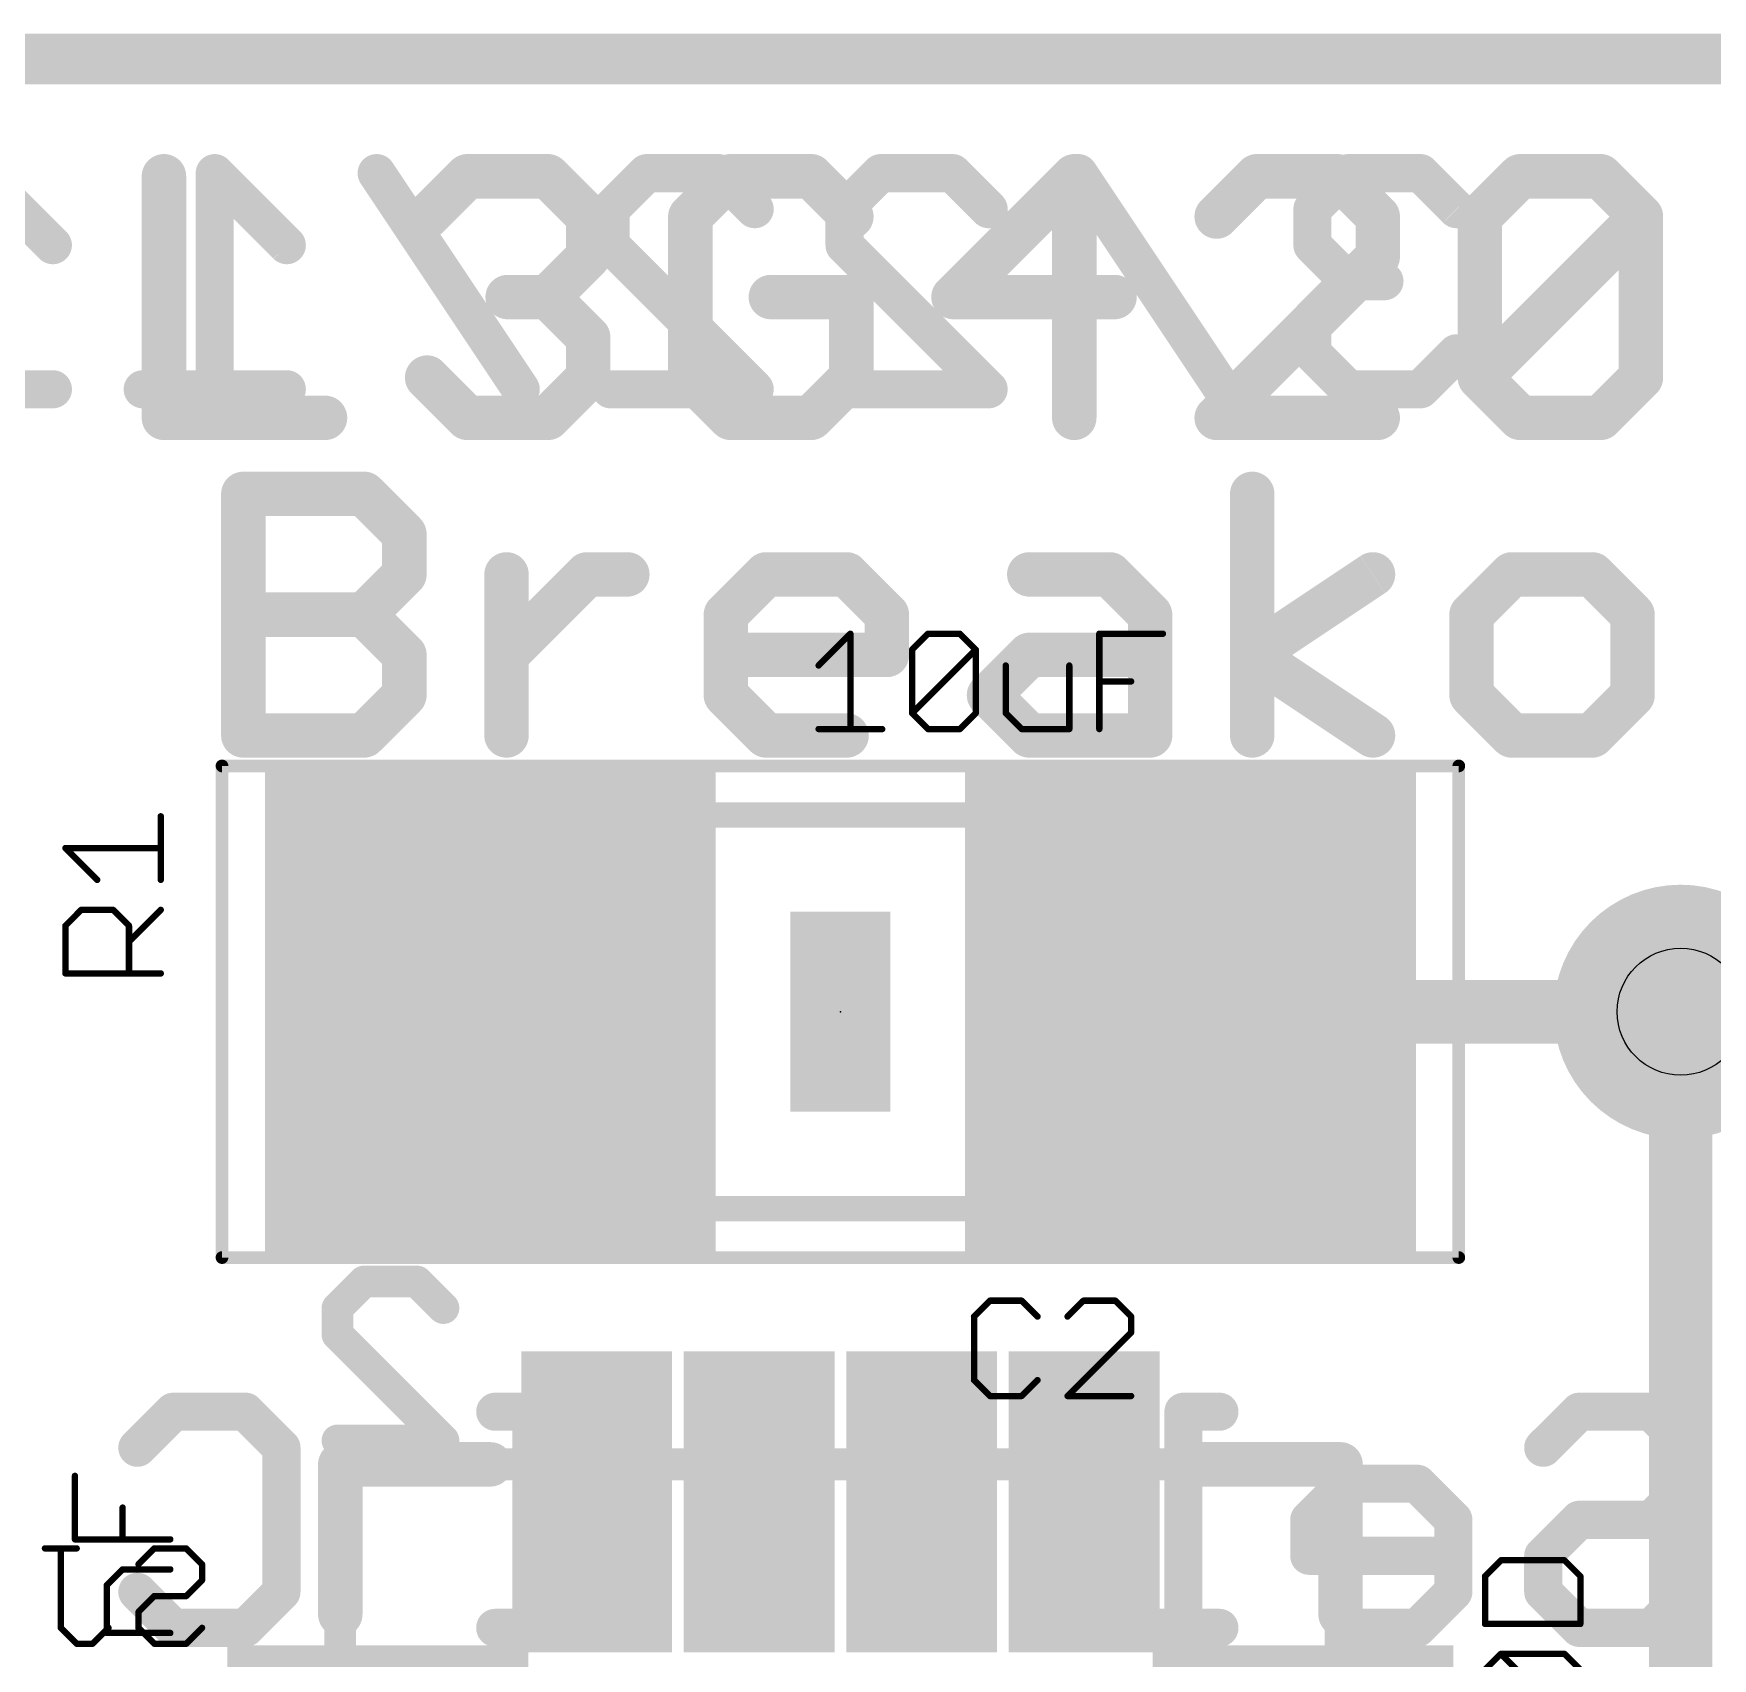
# Model space of a CAD drawing. Extents: x -24 to 83, y -11 to 17.
# Drawn here: x 6.93 to 13.65, y 10.11 to 16.61 of the extents above; entities that cross this region are included whole.
import ezdxf

# ---------------------------------------------------------------- set-up
doc = ezdxf.new("R2010")
doc.units = 0
for name, color, linetype in [('1', 22, 'CONTINUOUS'), ('16', 175, 'CONTINUOUS'), ('18', 82, 'CONTINUOUS'), ('20', 53, 'CONTINUOUS'), ('21', 53, 'CONTINUOUS'), ('22', 53, 'CONTINUOUS'), ('23', 7, 'CONTINUOUS'), ('25', 253, 'CONTINUOUS'), ('26', 253, 'CONTINUOUS'), ('27', 253, 'CONTINUOUS'), ('29', 253, 'CONTINUOUS'), ('31', 253, 'CONTINUOUS'), ('35', 253, 'CONTINUOUS'), ('39', 22, 'CONTINUOUS'), ('44', 253, 'CONTINUOUS'), ('51', 53, 'CONTINUOUS')]:
    doc.layers.add(name, color=color, linetype=linetype)

# ---------------------------------------------------------------- blocks, each defined once
blk = doc.blocks.new('RECT')
blk.add_solid([(-0.5, -0.5), (0.5, -0.5), (-0.5, 0.5), (0.5, 0.5)])
blk = doc.blocks.new('ROUNDV')
at = {"const_width": 0.5}
blk.add_lwpolyline([(0, -0.25, 1), (0, 0.25, 1), (0, -0.25)], format="xyb", dxfattribs=at)

msp = doc.modelspace()

# ---------------------------------------------------------------- linework, layer by layer
at = {"layer": '1'}
for points, const_width in [([(20.32, 16.51), (0, 16.51)], 0.2032), ([(13.52, 12.7), (11.56, 12.7)], 0.254)]:
    msp.add_lwpolyline(points, dxfattribs=dict(at, const_width=const_width))
at = {"layer": '1', "const_width": 0.127}
for points in [[(11.56, 12.7635, 1), (11.56, 12.6365)], [(13.52, 12.6365, 1), (13.52, 12.7635)]]:
    msp.add_lwpolyline(points, format="xyb", dxfattribs=at)
at = {"layer": '16'}
for points, const_width in [([(20.32, 16.51), (0, 16.51)], 0.2032), ([(7.0107, 15.7654), (6.7226, 16.0535)], 0.1524), ([(7.9462, 15.7654), (7.6581, 16.0535)], 0.1524), ([(7.6581, 16.0535), (7.6581, 15.1892)], 0.1524), ([(8.8817, 15.1892), (8.3055, 16.0535)], 0.1524), ([(9.241, 15.9095), (9.3851, 16.0535)], 0.1524), ([(9.3851, 16.0535), (9.6732, 16.0535)], 0.1524), ([(9.6732, 16.0535), (9.8172, 15.9095)], 0.1524), ([(10.1765, 15.9095), (10.3206, 16.0535)], 0.1524), ([(10.3206, 16.0535), (10.6087, 16.0535)], 0.1524), ([(10.6087, 16.0535), (10.7528, 15.9095)], 0.1524), ([(11.6883, 15.1892), (11.1121, 16.0535)], 0.1524), ([(12.1916, 16.0535), (12.0476, 15.9095)], 0.1524), ([(12.4797, 16.0535), (12.1916, 16.0535)], 0.1524), ([(12.6238, 15.9095), (12.4797, 16.0535)], 0.1524), ([(9.241, 15.7654), (9.241, 15.9095)], 0.1524), ([(10.1765, 15.7654), (10.1765, 15.9095)], 0.1524), ([(12.0476, 15.9095), (12.0476, 15.7654)], 0.1524), ([(9.8172, 15.1892), (9.241, 15.7654)], 0.1524), ([(10.7528, 15.1892), (10.1765, 15.7654)], 0.1524), ([(12.0476, 15.7654), (12.1916, 15.6214)], 0.1524), ([(12.1916, 15.6214), (12.0476, 15.4773)], 0.1524), ([(12.1916, 15.6214), (12.3357, 15.6214)], 0.1524), ([(12.0476, 15.4773), (12.0476, 15.3333)], 0.1524), ([(12.0476, 15.3333), (12.1916, 15.1892)], 0.1524), ([(12.4797, 15.1892), (12.6238, 15.3333)], 0.1524), ([(7.0107, 15.1892), (6.4345, 15.1892)], 0.1524), ([(7.9462, 15.1892), (7.37, 15.1892)], 0.1524), ([(9.241, 15.1892), (9.8172, 15.1892)], 0.1524), ([(10.1765, 15.1892), (10.7528, 15.1892)], 0.1524), ([(12.1916, 15.1892), (12.4797, 15.1892)], 0.1524), ([(13.52, 8.89), (13.52, 12.7)], 0.254)]:
    msp.add_lwpolyline(points, dxfattribs=dict(at, const_width=const_width))
for points, const_width in [([(7.685, 16.0805, 1), (7.6312, 16.0266)], 0.0762), ([(7.6962, 16.0535, 1), (7.62, 16.0535)], 0.0762), ([(8.3372, 16.0747, 1), (8.2738, 16.0324)], 0.0762), ([(9.3851, 16.0916, 1), (9.3851, 16.0154)], 0.0762), ([(9.412, 16.0266, 1), (9.3581, 16.0805)], 0.0762), ([(9.7001, 16.0805, 1), (9.6462, 16.0266)], 0.0762), ([(9.6732, 16.0154, 1), (9.6732, 16.0916)], 0.0762), ([(10.3206, 16.0916, 1), (10.3206, 16.0154)], 0.0762), ([(10.3475, 16.0266, 1), (10.2937, 16.0805)], 0.0762), ([(10.6356, 16.0805, 1), (10.5818, 16.0266)], 0.0762), ([(10.6087, 16.0154, 1), (10.6087, 16.0916)], 0.0762), ([(11.1438, 16.0747, 1), (11.0804, 16.0324)], 0.0762), ([(12.1916, 16.0916, 1), (12.1916, 16.0154)], 0.0762), ([(12.2186, 16.0266, 1), (12.1647, 16.0805)], 0.0762), ([(12.5067, 16.0805, 1), (12.4528, 16.0266)], 0.0762), ([(12.4797, 16.0154, 1), (12.4797, 16.0916)], 0.0762), ([(9.2791, 15.9095, 1), (9.2029, 15.9095)], 0.0762), ([(10.2146, 15.9095, 1), (10.1384, 15.9095)], 0.0762), ([(12.0857, 15.9095, 1), (12.0095, 15.9095)], 0.0762), ([(9.2141, 15.9364, 1), (9.268, 15.8825)], 0.0762), ([(9.7903, 15.8825, 1), (9.8442, 15.9364)], 0.0762), ([(10.1496, 15.9364, 1), (10.2035, 15.8825)], 0.0762), ([(10.7258, 15.8825, 1), (10.7797, 15.9364)], 0.0762), ([(12.0206, 15.9364, 1), (12.0745, 15.8825)], 0.0762), ([(12.5969, 15.8825, 1), (12.6507, 15.9364)], 0.0762), ([(6.9837, 15.7385, 1), (7.0376, 15.7924)], 0.0762), ([(7.9193, 15.7385, 1), (7.9731, 15.7924)], 0.0762), ([(9.268, 15.7924, 1), (9.2141, 15.7385)], 0.0762), ([(9.2029, 15.7654, 1), (9.2791, 15.7654)], 0.0762), ([(10.2035, 15.7924, 1), (10.1496, 15.7385)], 0.0762), ([(10.1384, 15.7654, 1), (10.2146, 15.7654)], 0.0762), ([(12.0745, 15.7924, 1), (12.0206, 15.7385)], 0.0762), ([(12.0095, 15.7654, 1), (12.0857, 15.7654)], 0.0762), ([(12.1916, 15.6595, 1), (12.1916, 15.5833)], 0.0762), ([(12.2186, 15.5944, 1), (12.1647, 15.6483)], 0.0762), ([(12.1647, 15.5944, 1), (12.2186, 15.6483)], 0.0762), ([(12.3357, 15.5833, 1), (12.3357, 15.6595)], 0.0762), ([(12.0206, 15.5043, 1), (12.0745, 15.4504)], 0.0762), ([(12.0857, 15.4773, 1), (12.0095, 15.4773)], 0.0762), ([(12.0745, 15.3602, 1), (12.0206, 15.3063)], 0.0762), ([(12.6507, 15.3063, 1), (12.5969, 15.3602)], 0.0762), ([(12.0095, 15.3333, 1), (12.0857, 15.3333)], 0.0762), ([(7.0107, 15.1511, 1), (7.0107, 15.2273)], 0.0762), ([(7.37, 15.2273, 1), (7.37, 15.1511)], 0.0762), ([(7.9462, 15.1511, 1), (7.9462, 15.2273)], 0.0762), ([(8.85, 15.1681, 1), (8.9134, 15.2103)], 0.0762), ([(9.241, 15.2273, 1), (9.241, 15.1511)], 0.0762), ([(9.7903, 15.1623, 1), (9.8442, 15.2161)], 0.0762), ([(9.8172, 15.1511, 1), (9.8172, 15.2273)], 0.0762), ([(10.1765, 15.2273, 1), (10.1765, 15.1511)], 0.0762), ([(10.7258, 15.1623, 1), (10.7797, 15.2161)], 0.0762), ([(10.7528, 15.1511, 1), (10.7528, 15.2273)], 0.0762), ([(11.6566, 15.1681, 1), (11.72, 15.2103)], 0.0762), ([(12.1916, 15.2273, 1), (12.1916, 15.1511)], 0.0762), ([(12.1647, 15.1623, 1), (12.2186, 15.2161)], 0.0762), ([(12.4528, 15.2161, 1), (12.5067, 15.1623)], 0.0762), ([(12.4797, 15.1511, 1), (12.4797, 15.2273)], 0.0762), ([(7.62, 15.1892, 1), (7.6962, 15.1892)], 0.0762), ([(13.5835, 12.7, 1), (13.4565, 12.7)], 0.127)]:
    msp.add_lwpolyline(points, format="xyb", dxfattribs=dict(at, const_width=const_width))
at = {"layer": '20', "const_width": 0.2032}
msp.add_lwpolyline([(0, 16.51), (20.32, 16.51)], dxfattribs=at)
at = {"layer": '21', "const_width": 0.0889}
for points in [[(7.4994, 16.0409, 1), (7.4104, 16.0409)], [(8.6684, 16.0854, 1), (8.6684, 15.9965)], [(8.6998, 16.0095, 1), (8.6369, 16.0724)], [(9.0218, 16.0724, 1), (8.9589, 16.0095)], [(8.9904, 15.9965, 1), (8.9904, 16.0854)], [(9.7208, 16.0854, 1), (9.7208, 15.9965)], [(9.7523, 16.0095, 1), (9.6894, 16.0724)], [(10.0743, 16.0724, 1), (10.0114, 16.0095)], [(10.0428, 15.9965, 1), (10.0428, 16.0854)], [(11.1397, 16.0409, 1), (11.0508, 16.0409)], [(11.1267, 16.0095, 1), (11.0639, 16.0724)], [(11.8257, 16.0854, 1), (11.8257, 15.9965)], [(11.8572, 16.0095, 1), (11.7943, 16.0724)], [(12.1792, 16.0724, 1), (12.1163, 16.0095)], [(12.1478, 15.9965, 1), (12.1478, 16.0854)], [(12.8782, 16.0854, 1), (12.8782, 15.9965)], [(12.9096, 16.0095, 1), (12.8468, 16.0724)], [(13.2316, 16.0724, 1), (13.1688, 16.0095)], [(13.2002, 15.9965, 1), (13.2002, 16.0854)], [(8.4759, 15.9113, 1), (8.5388, 15.8485)], [(9.1958, 15.8799, 1), (9.1069, 15.8799)], [(9.1199, 15.8485, 1), (9.1828, 15.9113)], [(9.5284, 15.9113, 1), (9.5912, 15.8485)], [(9.6043, 15.8799, 1), (9.5154, 15.8799)], [(10.1724, 15.8485, 1), (10.2353, 15.9113)], [(11.6333, 15.9113, 1), (11.6962, 15.8485)], [(12.3532, 15.8799, 1), (12.2643, 15.8799)], [(12.2773, 15.8485, 1), (12.3402, 15.9113)], [(12.7616, 15.8799, 1), (12.6727, 15.8799)], [(12.6858, 15.9113, 1), (12.7486, 15.8485)], [(13.4057, 15.8799, 1), (13.3168, 15.8799)], [(13.3926, 15.8485, 1), (13.3298, 15.9113)], [(13.3298, 15.8485, 1), (13.3926, 15.9113)], [(9.1828, 15.6875, 1), (9.1199, 15.7503)], [(12.3402, 15.6875, 1), (12.2773, 15.7503)], [(9.1069, 15.7189, 1), (9.1958, 15.7189)], [(12.2643, 15.7189, 1), (12.3532, 15.7189)], [(8.8294, 15.6024, 1), (8.8294, 15.5135)], [(9.0218, 15.5893, 1), (8.9589, 15.5265)], [(8.9904, 15.5135, 1), (8.9904, 15.6024)], [(9.8818, 15.6024, 1), (9.8818, 15.5135)], [(10.2483, 15.5579, 1), (10.1594, 15.5579)], [(10.2038, 15.5135, 1), (10.2038, 15.6024)], [(10.6123, 15.6024, 1), (10.6123, 15.5135)], [(11.2563, 15.5135, 1), (11.2563, 15.6024)], [(8.9589, 15.5893, 1), (9.0218, 15.5265)], [(10.5808, 15.5893, 1), (10.6437, 15.5265)], [(9.1958, 15.3969, 1), (9.1069, 15.3969)], [(9.1199, 15.3655, 1), (9.1828, 15.4283)], [(8.5388, 15.2673, 1), (8.4759, 15.2045)], [(9.1828, 15.2045, 1), (9.1199, 15.2673)], [(9.5912, 15.2673, 1), (9.5284, 15.2045)], [(10.2353, 15.2045, 1), (10.1724, 15.2673)], [(12.7486, 15.2673, 1), (12.6858, 15.2045)], [(12.6858, 15.2673, 1), (12.7486, 15.2045)], [(13.3926, 15.2045, 1), (13.3298, 15.2673)], [(9.1069, 15.2359, 1), (9.1958, 15.2359)], [(9.5154, 15.2359, 1), (9.6043, 15.2359)], [(10.1594, 15.2359, 1), (10.2483, 15.2359)], [(12.6727, 15.2359, 1), (12.7616, 15.2359)], [(13.3168, 15.2359, 1), (13.4057, 15.2359)], [(7.4549, 15.1194, 1), (7.4549, 15.0305)], [(7.4104, 15.0749, 1), (7.4994, 15.0749)], [(8.0989, 15.0305, 1), (8.0989, 15.1194)], [(8.6684, 15.1194, 1), (8.6684, 15.0305)], [(8.6369, 15.0435, 1), (8.6998, 15.1063)], [(8.9589, 15.1063, 1), (9.0218, 15.0435)], [(8.9904, 15.0305, 1), (8.9904, 15.1194)], [(9.7208, 15.1194, 1), (9.7208, 15.0305)], [(9.6894, 15.0435, 1), (9.7523, 15.1063)], [(10.0114, 15.1063, 1), (10.0743, 15.0435)], [(10.0428, 15.0305, 1), (10.0428, 15.1194)], [(11.0508, 15.0749, 1), (11.1397, 15.0749)], [(11.6647, 15.1194, 1), (11.6647, 15.0305)], [(11.6333, 15.1063, 1), (11.6962, 15.0435)], [(12.3088, 15.0305, 1), (12.3088, 15.1194)], [(12.8782, 15.1194, 1), (12.8782, 15.0305)], [(12.8468, 15.0435, 1), (12.9096, 15.1063)], [(13.1688, 15.1063, 1), (13.2316, 15.0435)], [(13.2002, 15.0305, 1), (13.2002, 15.1194)], [(7.8169, 14.7709, 1), (7.7279, 14.7709)], [(7.7724, 14.8154, 1), (7.7724, 14.7265)], [(8.2868, 14.8024, 1), (8.224, 14.7395)], [(8.2554, 14.7265, 1), (8.2554, 14.8154)], [(11.8513, 14.7709, 1), (11.7624, 14.7709)], [(8.4609, 14.6099, 1), (8.372, 14.6099)], [(8.385, 14.5785, 1), (8.4478, 14.6413)], [(8.4478, 14.4175, 1), (8.385, 14.4803)], [(8.8693, 14.4489, 1), (8.7804, 14.4489)], [(9.1469, 14.4934, 1), (9.1469, 14.4045)], [(9.1783, 14.4175, 1), (9.1154, 14.4803)], [(9.3079, 14.4045, 1), (9.3079, 14.4934)], [(9.8629, 14.4934, 1), (9.8629, 14.4045)], [(9.8943, 14.4175, 1), (9.8315, 14.4803)], [(10.2163, 14.4803, 1), (10.1535, 14.4175)], [(10.1849, 14.4045, 1), (10.1849, 14.4934)], [(10.9154, 14.4934, 1), (10.9154, 14.4045)], [(11.2688, 14.4803, 1), (11.2059, 14.4175)], [(11.2374, 14.4045, 1), (11.2374, 14.4934)], [(12.3145, 14.4119, 1), (12.2652, 14.4859)], [(12.8449, 14.4934, 1), (12.8449, 14.4045)], [(12.8763, 14.4175, 1), (12.8134, 14.4803)], [(13.1983, 14.4803, 1), (13.1355, 14.4175)], [(13.1669, 14.4045, 1), (13.1669, 14.4934)], [(8.372, 14.4489, 1), (8.4609, 14.4489)], [(7.7724, 14.3324, 1), (7.7724, 14.2435)], [(8.2868, 14.3193, 1), (8.224, 14.2565)], [(8.2554, 14.2435, 1), (8.2554, 14.3324)], [(9.7464, 14.2879, 1), (9.6575, 14.2879)], [(10.3904, 14.2879, 1), (10.3015, 14.2879)], [(11.4428, 14.2879, 1), (11.3539, 14.2879)], [(12.7283, 14.2879, 1), (12.6394, 14.2879)], [(13.3723, 14.2879, 1), (13.2834, 14.2879)], [(8.224, 14.3193, 1), (8.2868, 14.2565)], [(9.6705, 14.3193, 1), (9.7333, 14.2565)], [(10.3145, 14.2565, 1), (10.3774, 14.3193)], [(11.367, 14.2565, 1), (11.4298, 14.3193)], [(12.6524, 14.3193, 1), (12.7153, 14.2565)], [(13.2965, 14.2565, 1), (13.3593, 14.3193)], [(8.4609, 14.1269, 1), (8.372, 14.1269)], [(8.385, 14.0955, 1), (8.4478, 14.1583)], [(8.7934, 14.1583, 1), (8.8563, 14.0955)], [(9.7019, 14.1714, 1), (9.7019, 14.0825)], [(10.3015, 14.1269, 1), (10.3904, 14.1269)], [(10.3459, 14.0825, 1), (10.3459, 14.1714)], [(10.9154, 14.1714, 1), (10.9154, 14.0825)], [(10.9468, 14.0955, 1), (10.8839, 14.1583)], [(11.3984, 14.0825, 1), (11.3984, 14.1714)], [(11.8315, 14.1639, 1), (11.7822, 14.0899)], [(11.7822, 14.1639, 1), (11.8315, 14.0899)], [(8.4478, 13.9345, 1), (8.385, 13.9973)], [(9.7333, 13.9973, 1), (9.6705, 13.9345)], [(10.7858, 13.9973, 1), (10.7229, 13.9345)], [(10.7229, 13.9973, 1), (10.7858, 13.9345)], [(12.7153, 13.9973, 1), (12.6524, 13.9345)], [(13.3593, 13.9345, 1), (13.2965, 13.9973)], [(8.372, 13.9659, 1), (8.4609, 13.9659)], [(9.6575, 13.9659, 1), (9.7464, 13.9659)], [(12.6394, 13.9659, 1), (12.7283, 13.9659)], [(13.2834, 13.9659, 1), (13.3723, 13.9659)], [(7.7279, 13.8049, 1), (7.8169, 13.8049)], [(7.7724, 13.8493, 1), (7.7724, 13.7605)], [(8.224, 13.8363, 1), (8.2868, 13.7735)], [(8.2554, 13.7605, 1), (8.2554, 13.8493)], [(8.7804, 13.8049, 1), (8.8693, 13.8049)], [(9.8629, 13.8493, 1), (9.8629, 13.7605)], [(9.8315, 13.7735, 1), (9.8943, 13.8363)], [(10.1849, 13.7605, 1), (10.1849, 13.8493)], [(10.9154, 13.8493, 1), (10.9154, 13.7605)], [(10.8839, 13.7735, 1), (10.9468, 13.8363)], [(11.3539, 13.8049, 1), (11.4428, 13.8049)], [(11.3984, 13.7605, 1), (11.3984, 13.8493)], [(11.7624, 13.8049, 1), (11.8513, 13.8049)], [(12.2652, 13.7679, 1), (12.3145, 13.8419)], [(12.8449, 13.8493, 1), (12.8449, 13.7605)], [(12.8134, 13.7735, 1), (12.8763, 13.8363)], [(13.1355, 13.8363, 1), (13.1983, 13.7735)], [(13.1669, 13.7605, 1), (13.1669, 13.8493)], [(8.16, 10.9345, 1), (8.16, 10.8456)], [(8.2044, 10.89, 1), (8.1156, 10.89)], [(8.76, 10.8456, 1), (8.76, 10.9345)], [(11.56, 10.9345, 1), (11.56, 10.8456)], [(12.2044, 10.89, 1), (12.1156, 10.89)], [(12.16, 10.8456, 1), (12.16, 10.9345)], [(8.1156, 10.29, 1), (8.2044, 10.29)], [(12.1156, 10.29, 1), (12.2044, 10.29)]]:
    msp.add_lwpolyline(points, format="xyb", dxfattribs=at)
at = {"layer": '21', "const_width": 0.1778}
for points in [[(7.4549, 16.0409), (7.4549, 15.0749)], [(8.5074, 15.8799), (8.6684, 16.0409)], [(8.6684, 16.0409), (8.9904, 16.0409)], [(8.9904, 16.0409), (9.1514, 15.8799)], [(9.7208, 16.0409), (9.5598, 15.8799)], [(10.0428, 16.0409), (9.7208, 16.0409)], [(10.2038, 15.8799), (10.0428, 16.0409)], [(11.0953, 16.0409), (10.6123, 15.5579)], [(11.0953, 15.0749), (11.0953, 16.0409)], [(11.8257, 16.0409), (11.6647, 15.8799)], [(12.1478, 16.0409), (11.8257, 16.0409)], [(12.3088, 15.8799), (12.1478, 16.0409)], [(12.7172, 15.8799), (12.8782, 16.0409)], [(12.8782, 16.0409), (13.2002, 16.0409)], [(13.2002, 16.0409), (13.3612, 15.8799)], [(9.1514, 15.8799), (9.1514, 15.7189)], [(9.5598, 15.8799), (9.5598, 15.2359)], [(12.3088, 15.7189), (12.3088, 15.8799)], [(12.7172, 15.2359), (12.7172, 15.8799)], [(12.7172, 15.2359), (13.3612, 15.8799)], [(13.3612, 15.8799), (13.3612, 15.2359)], [(9.1514, 15.7189), (8.9904, 15.5579)], [(11.6647, 15.0749), (12.3088, 15.7189)], [(8.9904, 15.5579), (8.8294, 15.5579)], [(8.9904, 15.5579), (9.1514, 15.3969)], [(10.2038, 15.5579), (9.8818, 15.5579)], [(10.2038, 15.2359), (10.2038, 15.5579)], [(10.6123, 15.5579), (11.2563, 15.5579)], [(9.1514, 15.3969), (9.1514, 15.2359)], [(8.6684, 15.0749), (8.5074, 15.2359)], [(9.1514, 15.2359), (8.9904, 15.0749)], [(9.5598, 15.2359), (9.7208, 15.0749)], [(10.0428, 15.0749), (10.2038, 15.2359)], [(12.8782, 15.0749), (12.7172, 15.2359)], [(13.3612, 15.2359), (13.2002, 15.0749)], [(7.4549, 15.0749), (8.0989, 15.0749)], [(8.9904, 15.0749), (8.6684, 15.0749)], [(9.7208, 15.0749), (10.0428, 15.0749)], [(12.3088, 15.0749), (11.6647, 15.0749)], [(13.2002, 15.0749), (12.8782, 15.0749)], [(7.7724, 13.8049), (7.7724, 14.7709)], [(7.7724, 14.7709), (8.2554, 14.7709)], [(8.2554, 14.7709), (8.4164, 14.6099)], [(11.8068, 13.8049), (11.8068, 14.7709)], [(8.4164, 14.6099), (8.4164, 14.4489)], [(8.4164, 14.4489), (8.2554, 14.2879)], [(8.8249, 13.8049), (8.8249, 14.4489)], [(8.8249, 14.1269), (9.1469, 14.4489)], [(9.1469, 14.4489), (9.3079, 14.4489)], [(9.7019, 14.2879), (9.8629, 14.4489)], [(9.8629, 14.4489), (10.1849, 14.4489)], [(10.1849, 14.4489), (10.3459, 14.2879)], [(10.9154, 14.4489), (11.2374, 14.4489)], [(11.2374, 14.4489), (11.3984, 14.2879)], [(11.8068, 14.1269), (12.2898, 14.4489)], [(12.8449, 14.4489), (12.6839, 14.2879)], [(13.1669, 14.4489), (12.8449, 14.4489)], [(13.3279, 14.2879), (13.1669, 14.4489)], [(7.7724, 14.2879), (8.2554, 14.2879)], [(8.2554, 14.2879), (8.4164, 14.1269)], [(9.7019, 13.9659), (9.7019, 14.2879)], [(10.3459, 14.2879), (10.3459, 14.1269)], [(11.3984, 14.2879), (11.3984, 13.8049)], [(12.6839, 14.2879), (12.6839, 13.9659)], [(13.3279, 13.9659), (13.3279, 14.2879)], [(8.4164, 14.1269), (8.4164, 13.9659)], [(10.3459, 14.1269), (9.7019, 14.1269)], [(10.7544, 13.9659), (10.9154, 14.1269)], [(10.9154, 14.1269), (11.3984, 14.1269)], [(12.2898, 13.8049), (11.8068, 14.1269)], [(8.4164, 13.9659), (8.2554, 13.8049)], [(9.8629, 13.8049), (9.7019, 13.9659)], [(10.9154, 13.8049), (10.7544, 13.9659)], [(12.6839, 13.9659), (12.8449, 13.8049)], [(13.1669, 13.8049), (13.3279, 13.9659)], [(8.2554, 13.8049), (7.7724, 13.8049)], [(10.1849, 13.8049), (9.8629, 13.8049)], [(11.3984, 13.8049), (10.9154, 13.8049)], [(12.8449, 13.8049), (13.1669, 13.8049)], [(8.16, 10.89), (8.76, 10.89)], [(8.16, 10.89), (8.16, 10.29)], [(12.16, 10.89), (11.56, 10.89)], [(12.16, 10.89), (12.16, 10.29)]]:
    msp.add_lwpolyline(points, dxfattribs=at)
at = {"layer": '22'}
for points, const_width in [([(8.1488, 11.5151), (8.2547, 11.621)], 0.127), ([(8.2547, 11.621), (8.4666, 11.621)], 0.127), ([(8.4666, 11.621), (8.5725, 11.5151)], 0.127), ([(8.1488, 11.4092), (8.1488, 11.5151)], 0.127), ([(8.5725, 10.9855), (8.1488, 11.4092)], 0.127), ([(7.3486, 10.9565), (7.4926, 11.1005)], 0.1524), ([(7.4926, 11.1005), (7.7807, 11.1005)], 0.1524), ([(7.7807, 11.1005), (7.9248, 10.9565)], 0.1524), ([(9.0678, 11.1005), (8.7797, 11.1005)], 0.1524), ([(8.9237, 10.2362), (8.9237, 11.1005)], 0.1524), ([(11.6757, 11.1005), (11.5317, 11.1005)], 0.1524), ([(11.5317, 11.1005), (11.5317, 10.2362)], 0.1524), ([(12.9705, 10.9565), (13.1146, 11.1005)], 0.1524), ([(13.1146, 11.1005), (13.4027, 11.1005)], 0.1524), ([(13.4027, 11.1005), (13.5468, 10.9565)], 0.1524), ([(7.9248, 10.9565), (7.9248, 10.3803)], 0.1524), ([(8.1488, 10.9855), (8.5725, 10.9855)], 0.127), ([(13.5468, 10.9565), (13.5468, 10.8124)], 0.1524), ([(12.1791, 10.8124), (12.035, 10.6684)], 0.1524), ([(12.4672, 10.8124), (12.1791, 10.8124)], 0.1524), ([(12.6112, 10.6684), (12.4672, 10.8124)], 0.1524), ([(13.5468, 10.8124), (13.4027, 10.6684)], 0.1524), ([(12.035, 10.6684), (12.035, 10.5243)], 0.1524), ([(12.6112, 10.3803), (12.6112, 10.6684)], 0.1524), ([(13.1146, 10.6684), (12.9705, 10.5243)], 0.1524), ([(13.4027, 10.6684), (13.1146, 10.6684)], 0.1524), ([(12.035, 10.5243), (12.6112, 10.5243)], 0.1524), ([(12.9705, 10.5243), (12.9705, 10.3803)], 0.1524), ([(7.4926, 10.2362), (7.3486, 10.3803)], 0.1524), ([(7.9248, 10.3803), (7.7807, 10.2362)], 0.1524), ([(12.4672, 10.2362), (12.6112, 10.3803)], 0.1524), ([(12.9705, 10.3803), (13.1146, 10.2362)], 0.1524), ([(13.4027, 10.2362), (13.5468, 10.3803)], 0.1524), ([(7.7807, 10.2362), (7.4926, 10.2362)], 0.1524), ([(9.0678, 10.2362), (8.7797, 10.2362)], 0.1524), ([(11.6757, 10.2362), (11.3876, 10.2362)], 0.1524), ([(12.1791, 10.2362), (12.4672, 10.2362)], 0.1524), ([(13.1146, 10.2362), (13.4027, 10.2362)], 0.1524)]:
    msp.add_lwpolyline(points, dxfattribs=dict(at, const_width=const_width))
for points, const_width in [([(8.2547, 11.6528, 1), (8.2547, 11.5893)], 0.0635), ([(8.2772, 11.5986, 1), (8.2323, 11.6435)], 0.0635), ([(8.489, 11.6435, 1), (8.4441, 11.5986)], 0.0635), ([(8.4666, 11.5893, 1), (8.4666, 11.6528)], 0.0635), ([(8.1806, 11.5151, 1), (8.1171, 11.5151)], 0.0635), ([(8.1264, 11.5376, 1), (8.1713, 11.4927)], 0.0635), ([(8.55, 11.4927, 1), (8.595, 11.5376)], 0.0635), ([(8.1713, 11.4316, 1), (8.1264, 11.3867)], 0.0635), ([(8.1171, 11.4092, 1), (8.1806, 11.4092)], 0.0635), ([(7.4926, 11.1386, 1), (7.4926, 11.0624)], 0.0762), ([(7.5196, 11.0736, 1), (7.4657, 11.1275)], 0.0762), ([(7.8077, 11.1275, 1), (7.7538, 11.0736)], 0.0762), ([(7.7807, 11.0624, 1), (7.7807, 11.1386)], 0.0762), ([(8.7797, 11.1386, 1), (8.7797, 11.0624)], 0.0762), ([(8.9618, 11.1005, 1), (8.8856, 11.1005)], 0.0762), ([(9.0678, 11.0624, 1), (9.0678, 11.1386)], 0.0762), ([(11.5317, 11.1386, 1), (11.5317, 11.0624)], 0.0762), ([(11.5698, 11.1005, 1), (11.4936, 11.1005)], 0.0762), ([(11.6757, 11.0624, 1), (11.6757, 11.1386)], 0.0762), ([(13.1146, 11.1386, 1), (13.1146, 11.0624)], 0.0762), ([(13.1415, 11.0736, 1), (13.0877, 11.1275)], 0.0762), ([(13.4296, 11.1275, 1), (13.3758, 11.0736)], 0.0762), ([(13.4027, 11.0624, 1), (13.4027, 11.1386)], 0.0762), ([(7.3216, 10.9834, 1), (7.3755, 10.9295)], 0.0762), ([(7.9629, 10.9565, 1), (7.8867, 10.9565)], 0.0762), ([(7.8979, 10.9295, 1), (7.9517, 10.9834)], 0.0762), ([(8.1488, 11.0173, 1), (8.1488, 10.9537)], 0.0635), ([(8.55, 10.963, 1), (8.595, 11.008)], 0.0635), ([(8.5725, 10.9537, 1), (8.5725, 11.0173)], 0.0635), ([(12.9436, 10.9834, 1), (12.9975, 10.9295)], 0.0762), ([(13.5849, 10.9565, 1), (13.5087, 10.9565)], 0.0762), ([(13.5198, 10.9295, 1), (13.5737, 10.9834)], 0.0762), ([(12.1791, 10.8505, 1), (12.1791, 10.7743)], 0.0762), ([(12.206, 10.7855, 1), (12.1521, 10.8394)], 0.0762), ([(12.4941, 10.8394, 1), (12.4402, 10.7855)], 0.0762), ([(12.4672, 10.7743, 1), (12.4672, 10.8505)], 0.0762), ([(13.5737, 10.7855, 1), (13.5198, 10.8394)], 0.0762), ([(13.5087, 10.8124, 1), (13.5849, 10.8124)], 0.0762), ([(12.0731, 10.6684, 1), (11.9969, 10.6684)], 0.0762), ([(12.6493, 10.6684, 1), (12.5731, 10.6684)], 0.0762), ([(13.1146, 10.7065, 1), (13.1146, 10.6303)], 0.0762), ([(13.1415, 10.6414, 1), (13.0877, 10.6953)], 0.0762), ([(13.4027, 10.6303, 1), (13.4027, 10.7065)], 0.0762), ([(12.0081, 10.6953, 1), (12.062, 10.6414)], 0.0762), ([(12.5843, 10.6414, 1), (12.6382, 10.6953)], 0.0762), ([(13.3758, 10.6953, 1), (13.4296, 10.6414)], 0.0762), ([(12.035, 10.5624, 1), (12.035, 10.4862)], 0.0762), ([(11.9969, 10.5243, 1), (12.0731, 10.5243)], 0.0762), ([(12.6112, 10.4862, 1), (12.6112, 10.5624)], 0.0762), ([(13.0086, 10.5243, 1), (12.9324, 10.5243)], 0.0762), ([(12.9436, 10.5513, 1), (12.9975, 10.4974)], 0.0762), ([(7.3755, 10.4072, 1), (7.3216, 10.3533)], 0.0762), ([(7.8867, 10.3803, 1), (7.9629, 10.3803)], 0.0762), ([(7.9517, 10.3533, 1), (7.8979, 10.4072)], 0.0762), ([(12.5731, 10.3803, 1), (12.6493, 10.3803)], 0.0762), ([(12.6382, 10.3533, 1), (12.5843, 10.4072)], 0.0762), ([(12.9975, 10.4072, 1), (12.9436, 10.3533)], 0.0762), ([(12.9324, 10.3803, 1), (13.0086, 10.3803)], 0.0762), ([(13.5737, 10.3533, 1), (13.5198, 10.4072)], 0.0762), ([(7.4926, 10.2743, 1), (7.4926, 10.1981)], 0.0762), ([(7.4657, 10.2093, 1), (7.5196, 10.2631)], 0.0762), ([(7.7538, 10.2631, 1), (7.8077, 10.2093)], 0.0762), ([(7.7807, 10.1981, 1), (7.7807, 10.2743)], 0.0762), ([(8.7797, 10.2743, 1), (8.7797, 10.1981)], 0.0762), ([(8.8856, 10.2362, 1), (8.9618, 10.2362)], 0.0762), ([(9.0678, 10.1981, 1), (9.0678, 10.2743)], 0.0762), ([(11.3876, 10.2743, 1), (11.3876, 10.1981)], 0.0762), ([(11.4936, 10.2362, 1), (11.5698, 10.2362)], 0.0762), ([(11.6757, 10.1981, 1), (11.6757, 10.2743)], 0.0762), ([(12.1791, 10.2743, 1), (12.1791, 10.1981)], 0.0762), ([(12.4402, 10.2631, 1), (12.4941, 10.2093)], 0.0762), ([(12.4672, 10.1981, 1), (12.4672, 10.2743)], 0.0762), ([(13.1146, 10.2743, 1), (13.1146, 10.1981)], 0.0762), ([(13.0877, 10.2093, 1), (13.1415, 10.2631)], 0.0762), ([(13.3758, 10.2631, 1), (13.4296, 10.2093)], 0.0762), ([(13.4027, 10.1981, 1), (13.4027, 10.2743)], 0.0762)]:
    msp.add_lwpolyline(points, format="xyb", dxfattribs=dict(at, const_width=const_width))
at = {"layer": '23'}
msp.add_point((10.16, 12.7), dxfattribs=at)
at = {"layer": '25', "const_width": 0.0254}
for points in [[(7.4422, 13.2275), (7.4422, 13.4817)], [(7.188, 13.2275), (7.0609, 13.3546)], [(7.0609, 13.3546), (7.4422, 13.3546)], [(7.0609, 13.0439), (7.1244, 13.1075)], [(7.1244, 13.1075), (7.2515, 13.1075)], [(7.2515, 13.1075), (7.3151, 13.0439)], [(7.3151, 12.9804), (7.4422, 13.1075)], [(7.0609, 12.8533), (7.0609, 13.0439)], [(7.3151, 13.0439), (7.3151, 12.8533)], [(7.4422, 12.8533), (7.0609, 12.8533)], [(10.7578, 11.5446), (10.6943, 11.4811)], [(10.8849, 11.5446), (10.7578, 11.5446)], [(10.9485, 11.4811), (10.8849, 11.5446)], [(11.132, 11.5446), (11.0685, 11.4811)], [(11.2592, 11.5446), (11.132, 11.5446)], [(11.3227, 11.4811), (11.2592, 11.5446)], [(10.6943, 11.4811), (10.6943, 11.2269)], [(11.3227, 11.4175), (11.3227, 11.4811)], [(11.0685, 11.1633), (11.3227, 11.4175)], [(10.6943, 11.2269), (10.7578, 11.1633)], [(10.8849, 11.1633), (10.9485, 11.2269)], [(10.7578, 11.1633), (10.8849, 11.1633)], [(11.3227, 11.1633), (11.0685, 11.1633)]]:
    msp.add_lwpolyline(points, dxfattribs=at)
at = {"layer": '25', "const_width": 0.0127}
for points in [[(7.4486, 13.4817, 1), (7.4359, 13.4817)], [(7.0654, 13.3591, 1), (7.0564, 13.3501)], [(7.0609, 13.3609, 1), (7.0609, 13.3482)], [(7.4422, 13.3482, 1), (7.4422, 13.3609)], [(7.1835, 13.223, 1), (7.1925, 13.232)], [(7.4359, 13.2275, 1), (7.4486, 13.2275)], [(7.1244, 13.1138, 1), (7.1244, 13.1012)], [(7.1289, 13.103, 1), (7.1199, 13.112)], [(7.256, 13.112, 1), (7.247, 13.103)], [(7.2515, 13.1012, 1), (7.2515, 13.1138)], [(7.4467, 13.103, 1), (7.4377, 13.112)], [(7.0672, 13.0439, 1), (7.0545, 13.0439)], [(7.0564, 13.0484, 1), (7.0654, 13.0395)], [(7.3214, 13.0439, 1), (7.3087, 13.0439)], [(7.3106, 13.0395, 1), (7.3196, 13.0484)], [(7.3106, 12.9849, 1), (7.3196, 12.9759)], [(7.0609, 12.8596, 1), (7.0609, 12.8469)], [(7.0545, 12.8533, 1), (7.0672, 12.8533)], [(7.3087, 12.8533, 1), (7.3214, 12.8533)], [(7.4422, 12.8469, 1), (7.4422, 12.8596)], [(10.7578, 11.551, 1), (10.7578, 11.5383)], [(10.7623, 11.5401, 1), (10.7533, 11.5491)], [(10.8894, 11.5491, 1), (10.8805, 11.5401)], [(10.8849, 11.5383, 1), (10.8849, 11.551)], [(11.132, 11.551, 1), (11.132, 11.5383)], [(11.1365, 11.5401, 1), (11.1276, 11.5491)], [(11.2636, 11.5491, 1), (11.2547, 11.5401)], [(11.2592, 11.5383, 1), (11.2592, 11.551)], [(10.7006, 11.4811, 1), (10.6879, 11.4811)], [(10.6898, 11.4856, 1), (10.6988, 11.4766)], [(10.944, 11.4766, 1), (10.953, 11.4856)], [(11.064, 11.4856, 1), (11.073, 11.4766)], [(11.3291, 11.4811, 1), (11.3164, 11.4811)], [(11.3182, 11.4766, 1), (11.3272, 11.4856)], [(11.3164, 11.4175, 1), (11.3291, 11.4175)], [(11.3272, 11.413, 1), (11.3182, 11.422)], [(10.6988, 11.2313, 1), (10.6898, 11.2224)], [(10.6879, 11.2269, 1), (10.7006, 11.2269)], [(10.953, 11.2224, 1), (10.944, 11.2313)], [(10.7578, 11.1697, 1), (10.7578, 11.157)], [(10.7533, 11.1588, 1), (10.7623, 11.1678)], [(10.8805, 11.1678, 1), (10.8894, 11.1588)], [(10.8849, 11.157, 1), (10.8849, 11.1697)], [(11.0685, 11.1697, 1), (11.0685, 11.157)], [(11.064, 11.1678, 1), (11.073, 11.1588)], [(11.3227, 11.157, 1), (11.3227, 11.1697)]]:
    msp.add_lwpolyline(points, format="xyb", dxfattribs=at)
at = {"layer": '26', "const_width": 0.0254}
for points in [[(7.106, 10.554), (6.9789, 10.554)], [(7.0424, 10.2363), (7.0424, 10.554)], [(7.3531, 10.4905), (7.4166, 10.554)], [(7.4166, 10.554), (7.5437, 10.554)], [(7.5437, 10.554), (7.6073, 10.4905)], [(7.6073, 10.4905), (7.6073, 10.4269)], [(7.6073, 10.4269), (7.5437, 10.3634)], [(7.4166, 10.3634), (7.3531, 10.2998)], [(7.5437, 10.3634), (7.4166, 10.3634)], [(7.3531, 10.2998), (7.3531, 10.2363)], [(7.106, 10.1727), (7.0424, 10.2363)], [(7.2331, 10.2363), (7.1695, 10.1727)], [(7.3531, 10.2363), (7.4166, 10.1727)], [(7.5437, 10.1727), (7.6073, 10.2363)], [(7.1695, 10.1727), (7.106, 10.1727)], [(7.4166, 10.1727), (7.5437, 10.1727)]]:
    msp.add_lwpolyline(points, dxfattribs=at)
at = {"layer": '26', "const_width": 0.0127}
for points in [[(6.9789, 10.5604, 1), (6.9789, 10.5477)], [(7.0488, 10.554, 1), (7.0361, 10.554)], [(7.106, 10.5477, 1), (7.106, 10.5604)], [(7.4166, 10.5604, 1), (7.4166, 10.5477)], [(7.4211, 10.5495, 1), (7.4121, 10.5585)], [(7.5482, 10.5585, 1), (7.5393, 10.5495)], [(7.5437, 10.5477, 1), (7.5437, 10.5604)], [(7.3486, 10.495, 1), (7.3576, 10.486)], [(7.6137, 10.4905, 1), (7.601, 10.4905)], [(7.6028, 10.486, 1), (7.6118, 10.495)], [(7.601, 10.4269, 1), (7.6137, 10.4269)], [(7.6118, 10.4224, 1), (7.6028, 10.4314)], [(7.4166, 10.3697, 1), (7.4166, 10.357)], [(7.4211, 10.3589, 1), (7.4121, 10.3679)], [(7.5393, 10.3679, 1), (7.5482, 10.3589)], [(7.5437, 10.357, 1), (7.5437, 10.3697)], [(7.3594, 10.2998, 1), (7.3467, 10.2998)], [(7.3486, 10.3043, 1), (7.3576, 10.2953)], [(7.0469, 10.2407, 1), (7.0379, 10.2318)], [(7.0361, 10.2363, 1), (7.0488, 10.2363)], [(7.2376, 10.2318, 1), (7.2286, 10.2407)], [(7.3467, 10.2363, 1), (7.3594, 10.2363)], [(7.3576, 10.2407, 1), (7.3486, 10.2318)], [(7.6118, 10.2318, 1), (7.6028, 10.2407)], [(7.106, 10.1791, 1), (7.106, 10.1664)], [(7.1015, 10.1682, 1), (7.1105, 10.1772)], [(7.1651, 10.1772, 1), (7.174, 10.1682)], [(7.1695, 10.1664, 1), (7.1695, 10.1791)], [(7.4166, 10.1791, 1), (7.4166, 10.1664)], [(7.4121, 10.1682, 1), (7.4211, 10.1772)], [(7.5393, 10.1772, 1), (7.5482, 10.1682)], [(7.5437, 10.1664, 1), (7.5437, 10.1791)]]:
    msp.add_lwpolyline(points, format="xyb", dxfattribs=at)
at = {"layer": '27', "const_width": 0.0254}
for points in [[(10.0729, 14.0845), (10.2, 14.2116)], [(10.2, 14.2116), (10.2, 13.8303)], [(10.4471, 14.1481), (10.5106, 14.2116)], [(10.5106, 14.2116), (10.6377, 14.2116)], [(10.6377, 14.2116), (10.7013, 14.1481)], [(11.1955, 13.8303), (11.1955, 14.2116)], [(11.1955, 14.2116), (11.4497, 14.2116)], [(10.4471, 13.8939), (10.4471, 14.1481)], [(10.4471, 13.8939), (10.7013, 14.1481)], [(10.7013, 14.1481), (10.7013, 13.8939)], [(10.8213, 14.0845), (10.8213, 13.8939)], [(11.0755, 13.8303), (11.0755, 14.0845)], [(11.1955, 14.021), (11.3226, 14.021)], [(10.5106, 13.8303), (10.4471, 13.8939)], [(10.7013, 13.8939), (10.6377, 13.8303)], [(10.8213, 13.8939), (10.8848, 13.8303)], [(10.0729, 13.8303), (10.3271, 13.8303)], [(10.6377, 13.8303), (10.5106, 13.8303)], [(10.8848, 13.8303), (11.0755, 13.8303)], [(7.099, 10.59), (7.099, 10.8442)], [(7.2896, 10.59), (7.2896, 10.7171)], [(7.4803, 10.59), (7.099, 10.59)], [(7.2261, 10.4065), (7.2896, 10.47)], [(7.2896, 10.47), (7.4803, 10.47)], [(12.8013, 10.5064), (12.7378, 10.4428)], [(13.0555, 10.5064), (12.8013, 10.5064)], [(13.1191, 10.4428), (13.0555, 10.5064)], [(7.2261, 10.2158), (7.2261, 10.4065)], [(12.7378, 10.4428), (12.7378, 10.2521)], [(13.1191, 10.2521), (13.1191, 10.4428)], [(7.4803, 10.2158), (7.2261, 10.2158)], [(12.7378, 10.2521), (13.1191, 10.2521)], [(12.7378, 10.0686), (12.8013, 10.1322)], [(12.8013, 10.1322), (13.0555, 10.1322)], [(13.0555, 9.8779), (12.8013, 10.1322)], [(13.0555, 10.1322), (13.1191, 10.0686)]]:
    msp.add_lwpolyline(points, dxfattribs=at)
at = {"layer": '27', "const_width": 0.0127}
for points in [[(10.2063, 14.2116, 1), (10.1936, 14.2116)], [(10.2045, 14.2071, 1), (10.1955, 14.2161)], [(10.5106, 14.218, 1), (10.5106, 14.2053)], [(10.5151, 14.2071, 1), (10.5061, 14.2161)], [(10.6422, 14.2161, 1), (10.6332, 14.2071)], [(10.6377, 14.2053, 1), (10.6377, 14.218)], [(11.2018, 14.2116, 1), (11.1891, 14.2116)], [(11.1955, 14.218, 1), (11.1955, 14.2053)], [(11.4497, 14.2053, 1), (11.4497, 14.218)], [(10.4534, 14.1481, 1), (10.4407, 14.1481)], [(10.4426, 14.1526, 1), (10.4516, 14.1436)], [(10.7076, 14.1481, 1), (10.6949, 14.1481)], [(10.7058, 14.1436, 1), (10.6968, 14.1526)], [(10.6968, 14.1436, 1), (10.7058, 14.1526)], [(10.0684, 14.089, 1), (10.0774, 14.08)], [(10.8276, 14.0845, 1), (10.8149, 14.0845)], [(11.0818, 14.0845, 1), (11.0691, 14.0845)], [(11.1955, 14.0273, 1), (11.1955, 14.0146)], [(11.3226, 14.0146, 1), (11.3226, 14.0273)], [(10.4516, 13.8983, 1), (10.4426, 13.8894)], [(10.4426, 13.8983, 1), (10.4516, 13.8894)], [(10.4407, 13.8939, 1), (10.4534, 13.8939)], [(10.6949, 13.8939, 1), (10.7076, 13.8939)], [(10.7058, 13.8894, 1), (10.6968, 13.8983)], [(10.8149, 13.8939, 1), (10.8276, 13.8939)], [(10.8258, 13.8983, 1), (10.8168, 13.8894)], [(10.0729, 13.8367, 1), (10.0729, 13.824)], [(10.1936, 13.8303, 1), (10.2063, 13.8303)], [(10.3271, 13.824, 1), (10.3271, 13.8367)], [(10.5106, 13.8367, 1), (10.5106, 13.824)], [(10.5061, 13.8258, 1), (10.5151, 13.8348)], [(10.6332, 13.8348, 1), (10.6422, 13.8258)], [(10.6377, 13.824, 1), (10.6377, 13.8367)], [(10.8848, 13.8367, 1), (10.8848, 13.824)], [(10.8803, 13.8258, 1), (10.8893, 13.8348)], [(11.0691, 13.8303, 1), (11.0818, 13.8303)], [(11.0755, 13.824, 1), (11.0755, 13.8367)], [(11.1891, 13.8303, 1), (11.2018, 13.8303)], [(7.1053, 10.8442, 1), (7.0926, 10.8442)], [(7.296, 10.7171, 1), (7.2833, 10.7171)], [(7.099, 10.5964, 1), (7.099, 10.5837)], [(7.0926, 10.59, 1), (7.1053, 10.59)], [(7.2833, 10.59, 1), (7.296, 10.59)], [(7.4803, 10.5837, 1), (7.4803, 10.5964)], [(7.2896, 10.4764, 1), (7.2896, 10.4637)], [(7.2941, 10.4655, 1), (7.2851, 10.4745)], [(7.4803, 10.4637, 1), (7.4803, 10.4764)], [(12.8013, 10.5127, 1), (12.8013, 10.5)], [(12.8058, 10.5019, 1), (12.7968, 10.5108)], [(13.06, 10.5108, 1), (13.0511, 10.5019)], [(13.0555, 10.5, 1), (13.0555, 10.5127)], [(7.2324, 10.4065, 1), (7.2197, 10.4065)], [(7.2216, 10.411, 1), (7.2306, 10.402)], [(12.7441, 10.4428, 1), (12.7314, 10.4428)], [(12.7333, 10.4473, 1), (12.7423, 10.4383)], [(13.1255, 10.4428, 1), (13.1128, 10.4428)], [(13.1146, 10.4383, 1), (13.1236, 10.4473)], [(7.2197, 10.2158, 1), (7.2324, 10.2158)], [(7.2261, 10.2222, 1), (7.2261, 10.2095)], [(7.4803, 10.2095, 1), (7.4803, 10.2222)], [(12.7378, 10.2585, 1), (12.7378, 10.2458)], [(12.7314, 10.2521, 1), (12.7441, 10.2521)], [(13.1128, 10.2521, 1), (13.1255, 10.2521)], [(13.1191, 10.2458, 1), (13.1191, 10.2585)], [(12.8013, 10.1385, 1), (12.8013, 10.1258)], [(12.8058, 10.1366, 1), (12.7968, 10.1277)], [(12.8058, 10.1277, 1), (12.7968, 10.1366)], [(13.06, 10.1366, 1), (13.0511, 10.1277)], [(13.0555, 10.1258, 1), (13.0555, 10.1385)]]:
    msp.add_lwpolyline(points, format="xyb", dxfattribs=at)
at = {"layer": '39', "const_width": 0.0508}
for points in [[(7.687, 13.683), (12.633, 13.683)], [(7.687, 11.717), (7.687, 13.683)], [(12.633, 13.683), (12.633, 11.717)], [(12.633, 11.717), (7.687, 11.717)]]:
    msp.add_lwpolyline(points, dxfattribs=at)
at = {"layer": '39', "const_width": 0.0254}
for points in [[(7.687, 13.6957, 1), (7.687, 13.6703)], [(7.6997, 13.683, 1), (7.6743, 13.683)], [(12.6457, 13.683, 1), (12.6203, 13.683)], [(12.633, 13.6703, 1), (12.633, 13.6957)], [(7.687, 11.7297, 1), (7.687, 11.7043)], [(7.6743, 11.717, 1), (7.6997, 11.717)], [(12.6203, 11.717, 1), (12.6457, 11.717)], [(12.633, 11.7043, 1), (12.633, 11.7297)]]:
    msp.add_lwpolyline(points, format="xyb", dxfattribs=at)
at = {"layer": '44'}
msp.add_circle((13.52, 12.7), 0.254, dxfattribs=at)
at = {"layer": '51'}
for points, const_width in [([(11.125, 13.487), (9.195, 13.487)], 0.1016), ([(11.125, 11.913), (9.195, 11.913)], 0.1016), ([(8.16, 10.89), (12.16, 10.89)], 0.127), ([(8.16, 6.89), (8.16, 10.89)], 0.127), ([(12.16, 10.89), (12.16, 6.89)], 0.127)]:
    msp.add_lwpolyline(points, dxfattribs=dict(at, const_width=const_width))
for points, const_width in [([(9.195, 13.5124, 1), (9.195, 13.4616)], 0.0508), ([(11.125, 13.4616, 1), (11.125, 13.5124)], 0.0508), ([(9.195, 11.9384, 1), (9.195, 11.8876)], 0.0508), ([(11.125, 11.8876, 1), (11.125, 11.9384)], 0.0508), ([(8.16, 10.9218, 1), (8.16, 10.8582)], 0.0635), ([(8.1918, 10.89, 1), (8.1282, 10.89)], 0.0635), ([(12.1918, 10.89, 1), (12.1282, 10.89)], 0.0635), ([(12.16, 10.8582, 1), (12.16, 10.9218)], 0.0635)]:
    msp.add_lwpolyline(points, format="xyb", dxfattribs=dict(at, const_width=const_width))

# ---------------------------------------------------------------- block references
at = {"layer": '1', "xscale": 1.6, "yscale": 1.8, "rotation": 180}
for p in [(8.76, 12.7), (11.56, 12.7)]:
    msp.add_blockref('RECT', p, dxfattribs=at)
at = {"layer": '1', "yscale": 0.4, "rotation": 90}
for p in [(9.185, 10.74), (9.835, 10.74), (10.485, 10.74), (11.135, 10.74)]:
    msp.add_blockref('RECT', p, dxfattribs=at)
at = {"layer": '18', "xscale": 1.016, "yscale": 1.016}
msp.add_blockref('ROUNDV', (13.52, 12.7), dxfattribs=at)
msp.add_blockref('ROUNDV', (13.52, 12.7), dxfattribs=at)
at = {"layer": '29'}
for p, xscale, yscale, rotation in [((8.76, 12.7), 1.8032, 2.0032, 180), ((11.56, 12.7), 1.8032, 2.0032, 180), ((9.185, 10.74), 1.2032, 0.6032, 90), ((9.835, 10.74), 1.2032, 0.6032, 90), ((10.485, 10.74), 1.2032, 0.6032, 90), ((11.135, 10.74), 1.2032, 0.6032, 90), ((8.31, 9.865), 1.2032, 0.6032, 180)]:
    msp.add_blockref('RECT', p, dxfattribs=dict(at, xscale=xscale, yscale=yscale, rotation=rotation))
at = {"layer": '29', "xscale": 1.2032, "yscale": 0.6032}
msp.add_blockref('RECT', (12.01, 9.865), dxfattribs=at)
at = {"layer": '31', "xscale": 1.6, "yscale": 1.8, "rotation": 180}
for p in [(8.76, 12.7), (11.56, 12.7)]:
    msp.add_blockref('RECT', p, dxfattribs=at)
at = {"layer": '31', "yscale": 0.4, "rotation": 90}
for p in [(9.185, 10.74), (9.835, 10.74), (10.485, 10.74), (11.135, 10.74)]:
    msp.add_blockref('RECT', p, dxfattribs=at)
at = {"layer": '35', "xscale": 0.3998, "yscale": 0.8002, "rotation": 180}
msp.add_blockref('RECT', (10.16, 12.7), dxfattribs=at)
at = {"layer": '51'}
for p, xscale, yscale, rotation in [((8.8332, 12.6991), 0.7501, 1.7, 180), ((11.4868, 12.7009), 0.7501, 1.7, 180), ((9.185, 10.59), 0.4, 0.3, 270), ((9.835, 10.59), 0.4, 0.3, 270), ((10.485, 10.59), 0.4, 0.3, 270), ((11.135, 10.59), 0.4, 0.3, 270)]:
    msp.add_blockref('RECT', p, dxfattribs=dict(at, xscale=xscale, yscale=yscale, rotation=rotation))

doc.saveas('drawing.dxf')
